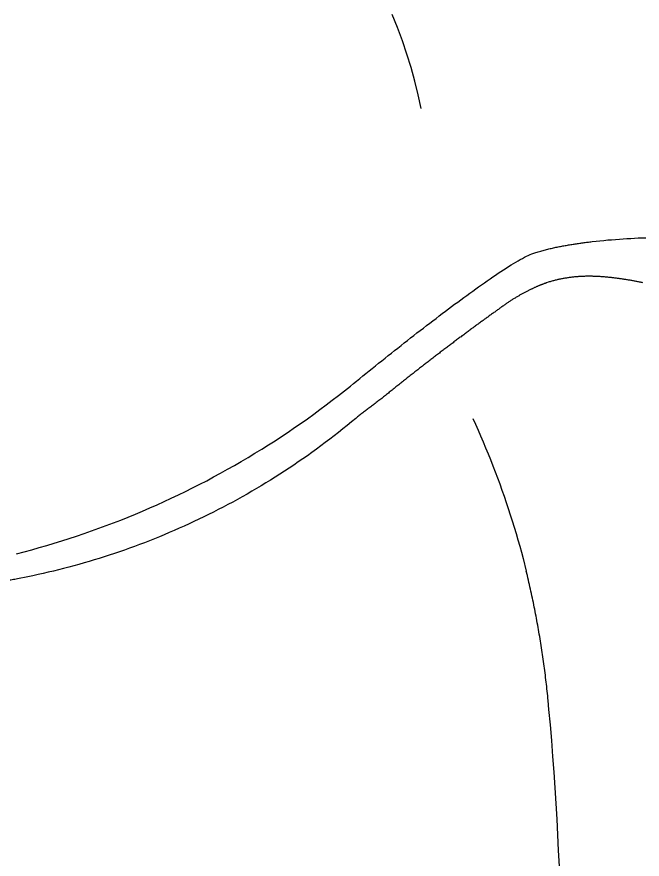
# Model space of a CAD drawing. Extents: x 941 to 1034, y 781 to 934.
# Drawn here: x 1006.98 to 1020.73, y 847.19 to 865.73 of the extents above; entities that cross this region are included whole.
import ezdxf

# ---------------------------------------------------------------- set-up
doc = ezdxf.new("R2010")
doc.units = 0
doc.header["$MEASUREMENT"] = 0
doc.layers.add('1', color=4, linetype='Continuous')

# ---------------------------------------------------------------- blocks, each defined once
blk = doc.blocks.new('ENVOY')
at = {"layer": '1', "color": 2, "linetype": 'Continuous'}
for points in [[(74.494, 62.143), (74.429, 62.444), (74.355, 62.743), (74.273, 63.041), (74.181, 63.337), (74.081, 63.631), (73.973, 63.923), (73.855, 64.212)], [(75.628, 55.322), (75.687, 55.194), (75.744, 55.066), (75.801, 54.937), (75.857, 54.807), (75.912, 54.677), (75.966, 54.545), (76.019, 54.414), (76.072, 54.281), (76.123, 54.148), (76.173, 54.014), (76.223, 53.88), (76.271, 53.745), (76.319, 53.61), (76.366, 53.474), (76.411, 53.338), (76.455, 53.201), (76.499, 53.064), (76.541, 52.927), (76.582, 52.789), (76.622, 52.651), (76.661, 52.513), (76.699, 52.375), (76.736, 52.236), (76.806, 51.959)], [(77.533, 45.464), (77.518, 45.81), (77.502, 46.156), (77.484, 46.502), (77.464, 46.848), (77.442, 47.193), (77.418, 47.538), (77.393, 47.884), (77.365, 48.229), (77.336, 48.574), (77.305, 48.918), (77.287, 49.116), (77.282, 49.167), (77.277, 49.217), (77.271, 49.267), (77.266, 49.318), (77.261, 49.368), (77.255, 49.418), (77.25, 49.469), (77.244, 49.519), (77.238, 49.569), (77.232, 49.62), (77.226, 49.67), (77.219, 49.72), (77.213, 49.77), (77.206, 49.821), (77.2, 49.871), (77.193, 49.921), (77.186, 49.971), (77.179, 50.022), (77.172, 50.072), (77.164, 50.122), (77.157, 50.172), (77.149, 50.222), (77.142, 50.272), (77.134, 50.322), (77.126, 50.372), (77.118, 50.422), (77.11, 50.473), (77.101, 50.523), (77.093, 50.572), (77.084, 50.622), (77.076, 50.672), (77.067, 50.722), (77.058, 50.772), (77.049, 50.822), (77.04, 50.872), (77.03, 50.922), (77.021, 50.971), (77.011, 51.021), (77.002, 51.071), (76.992, 51.12), (76.982, 51.17), (76.972, 51.22), (76.962, 51.269), (76.951, 51.319), (76.941, 51.368), (76.93, 51.418), (76.92, 51.467), (76.909, 51.516), (76.898, 51.566), (76.887, 51.615), (76.876, 51.664), (76.865, 51.713), (76.853, 51.763), (76.842, 51.812), (76.83, 51.861), (76.806, 51.959)]]:
    blk.add_lwpolyline(points, dxfattribs=at)
at = {"layer": '1', "color": 3, "linetype": 'Continuous'}
for points in [[(76.992, 58.966), (77.019, 58.975), (77.045, 58.983), (77.071, 58.99), (77.098, 58.998), (77.124, 59.005), (77.15, 59.012), (77.176, 59.019), (77.202, 59.026), (77.228, 59.033), (77.254, 59.04), (77.28, 59.046), (77.305, 59.052), (77.331, 59.058), (77.357, 59.064), (77.382, 59.07), (77.408, 59.076), (77.433, 59.081), (77.458, 59.087), (77.484, 59.092), (77.509, 59.097), (77.534, 59.102), (77.559, 59.107), (77.585, 59.112), (77.61, 59.117), (77.635, 59.121), (77.66, 59.126), (77.685, 59.13), (77.71, 59.135), (77.735, 59.139), (77.76, 59.143), (77.784, 59.147), (77.809, 59.151), (77.834, 59.155), (77.859, 59.159), (77.883, 59.163), (77.908, 59.166), (77.933, 59.17), (77.957, 59.174), (77.982, 59.177), (78.007, 59.18), (78.031, 59.184), (78.056, 59.187), (78.08, 59.19), (78.104, 59.194), (78.129, 59.197), (78.153, 59.2), (78.178, 59.203), (78.202, 59.206), (78.226, 59.209), (78.253, 59.212), (78.34, 59.222), (78.427, 59.231), (78.513, 59.24), (78.598, 59.248), (78.683, 59.255), (78.768, 59.262), (78.853, 59.269), (78.937, 59.275), (79.021, 59.28), (79.104, 59.284), (79.187, 59.289), (79.269, 59.292), (79.352, 59.295), (79.434, 59.298)], [(72.937, 56.034), (73.004, 56.089), (73.072, 56.144), (73.141, 56.2), (73.21, 56.255), (73.279, 56.311), (73.348, 56.367), (73.418, 56.423), (73.488, 56.479), (73.558, 56.535), (73.628, 56.591), (73.699, 56.647), (73.769, 56.703), (73.839, 56.759), (73.91, 56.815), (73.98, 56.87), (74.051, 56.926), (74.121, 56.981), (74.192, 57.037), (74.262, 57.092), (74.332, 57.146), (74.402, 57.201), (74.472, 57.255), (74.542, 57.309), (74.612, 57.363), (74.681, 57.417), (74.751, 57.47), (74.82, 57.523), (74.889, 57.576), (74.958, 57.628), (75.026, 57.679), (75.094, 57.731), (75.162, 57.782), (75.23, 57.832), (75.297, 57.882), (75.364, 57.932), (75.431, 57.981), (75.497, 58.029), (75.563, 58.077), (75.628, 58.125), (75.693, 58.171), (75.757, 58.217), (75.821, 58.262), (75.884, 58.307), (75.946, 58.35), (76.008, 58.393), (76.069, 58.435), (76.129, 58.476), (76.189, 58.516), (76.247, 58.555), (76.305, 58.592), (76.361, 58.629), (76.417, 58.664), (76.471, 58.698), (76.524, 58.73), (76.575, 58.761), (76.625, 58.79), (76.674, 58.818), (76.721, 58.844), (76.766, 58.868), (76.809, 58.89), (76.85, 58.909), (76.889, 58.927), (76.926, 58.943), (76.992, 58.966)], [(79.372, 58.307), (79.353, 58.311), (79.334, 58.315), (79.316, 58.319), (79.297, 58.322), (79.278, 58.326), (79.26, 58.33), (79.241, 58.333), (79.222, 58.337), (79.203, 58.341), (79.185, 58.344), (79.166, 58.348), (79.147, 58.351), (79.129, 58.354), (79.11, 58.357), (79.091, 58.361), (79.072, 58.364), (79.054, 58.367), (79.035, 58.37), (79.016, 58.373), (78.997, 58.376), (78.979, 58.379), (78.96, 58.382), (78.941, 58.385), (78.922, 58.387), (78.904, 58.39), (78.885, 58.393), (78.866, 58.395), (78.847, 58.398), (78.828, 58.4), (78.809, 58.403), (78.791, 58.405), (78.772, 58.408), (78.753, 58.41), (78.734, 58.412), (78.715, 58.414), (78.696, 58.417), (78.678, 58.419), (78.659, 58.421), (78.64, 58.423), (78.621, 58.425), (78.602, 58.427), (78.583, 58.428), (78.564, 58.43), (78.545, 58.432), (78.526, 58.434), (78.507, 58.435), (78.488, 58.437), (78.469, 58.438), (78.45, 58.44), (78.431, 58.441), (78.412, 58.442), (78.393, 58.443), (78.374, 58.444), (78.355, 58.445), (78.336, 58.446), (78.317, 58.447), (78.298, 58.448), (78.28, 58.448), (78.261, 58.449), (78.242, 58.449), (78.223, 58.449), (78.204, 58.449), (78.185, 58.449), (78.166, 58.449), (78.147, 58.449), (78.128, 58.449), (78.109, 58.449), (78.09, 58.448), (78.071, 58.447), (78.052, 58.447), (78.033, 58.446), (78.014, 58.445), (77.995, 58.444), (77.976, 58.443), (77.957, 58.442), (77.938, 58.44), (77.919, 58.439), (77.9, 58.437), (77.882, 58.435), (77.863, 58.434), (77.844, 58.432), (77.825, 58.429), (77.806, 58.427), (77.787, 58.425), (77.768, 58.422), (77.749, 58.42), (77.73, 58.417), (77.711, 58.414), (77.692, 58.411), (77.673, 58.408), (77.654, 58.405), (77.635, 58.402), (77.616, 58.398), (77.597, 58.395), (77.578, 58.391), (77.559, 58.387), (77.54, 58.383), (77.52, 58.379), (77.501, 58.375), (77.482, 58.37), (77.463, 58.366), (77.444, 58.361), (77.425, 58.356), (77.406, 58.351), (77.387, 58.346), (77.368, 58.341), (77.349, 58.336), (77.33, 58.33), (77.31, 58.325), (77.291, 58.319), (77.253, 58.307)], [(77.253, 58.307), (77.245, 58.304), (77.236, 58.301), (77.227, 58.297), (77.218, 58.294), (77.209, 58.29), (77.2, 58.287), (77.19, 58.283), (77.18, 58.279), (77.17, 58.275), (77.16, 58.271), (77.15, 58.267), (77.14, 58.263), (77.129, 58.259), (77.118, 58.254), (77.107, 58.25), (77.096, 58.245), (77.085, 58.241), (77.074, 58.236), (77.062, 58.231), (77.051, 58.226), (77.039, 58.221), (77.027, 58.215), (77.015, 58.21), (77.002, 58.204), (76.99, 58.199), (76.977, 58.193), (76.965, 58.187), (76.952, 58.181), (76.939, 58.175), (76.926, 58.169), (76.912, 58.163), (76.899, 58.156), (76.886, 58.15), (76.872, 58.143), (76.858, 58.136), (76.845, 58.129), (76.831, 58.122), (76.817, 58.115), (76.803, 58.108), (76.789, 58.101), (76.775, 58.093), (76.761, 58.086), (76.747, 58.078), (76.732, 58.071), (76.718, 58.063), (76.704, 58.055), (76.689, 58.047), (76.675, 58.039), (76.66, 58.031), (76.646, 58.022), (76.631, 58.014), (76.617, 58.005), (76.602, 57.997), (76.587, 57.988), (76.573, 57.979), (76.558, 57.97), (76.543, 57.961), (76.528, 57.952), (76.513, 57.942), (76.498, 57.933), (76.483, 57.923), (76.468, 57.914), (76.453, 57.904), (76.438, 57.894), (76.423, 57.884), (76.408, 57.874), (76.393, 57.864), (76.378, 57.854), (76.363, 57.843), (76.348, 57.832), (76.333, 57.822), (76.317, 57.811), (76.302, 57.8), (76.287, 57.789), (76.271, 57.778), (76.255, 57.767), (76.24, 57.755), (76.224, 57.744), (76.208, 57.733), (76.192, 57.721), (76.176, 57.71), (76.16, 57.698), (76.143, 57.686), (76.127, 57.675), (76.111, 57.663), (76.094, 57.651), (76.077, 57.639), (76.061, 57.627), (76.044, 57.615), (76.027, 57.602), (76.01, 57.59), (75.993, 57.578), (75.976, 57.565), (75.959, 57.553), (75.942, 57.54), (75.924, 57.528), (75.907, 57.515), (75.889, 57.502), (75.872, 57.49), (75.854, 57.477), (75.836, 57.464), (75.818, 57.451), (75.801, 57.438), (75.783, 57.425), (75.765, 57.411), (75.746, 57.398), (75.728, 57.385), (75.71, 57.371), (75.692, 57.358), (75.673, 57.344), (75.655, 57.331), (75.636, 57.317), (75.618, 57.304), (75.599, 57.29), (75.581, 57.276), (75.562, 57.262), (75.543, 57.248), (75.524, 57.234), (75.505, 57.22), (75.486, 57.206), (75.467, 57.192), (75.448, 57.178), (75.429, 57.163), (75.41, 57.149), (75.39, 57.135), (75.371, 57.12), (75.351, 57.106), (75.332, 57.091), (75.313, 57.077), (75.293, 57.062), (75.273, 57.047), (75.254, 57.033), (75.234, 57.018), (75.215, 57.003), (75.195, 56.988), (75.175, 56.973), (75.155, 56.958), (75.135, 56.943), (75.115, 56.928), (75.096, 56.913), (75.076, 56.898), (75.056, 56.883), (75.035, 56.868), (75.015, 56.853), (74.995, 56.837), (74.975, 56.822), (74.955, 56.806), (74.935, 56.791), (74.914, 56.776), (74.894, 56.76), (74.874, 56.744), (74.853, 56.729), (74.833, 56.713), (74.812, 56.697), (74.792, 56.682), (74.771, 56.666), (74.751, 56.65), (74.73, 56.634), (74.709, 56.618), (74.689, 56.602), (74.668, 56.586), (74.647, 56.57), (74.627, 56.554), (74.606, 56.538), (74.585, 56.522), (74.564, 56.506), (74.544, 56.49), (74.523, 56.474), (74.502, 56.458), (74.481, 56.441), (74.46, 56.425), (74.44, 56.409), (74.419, 56.393), (74.398, 56.376), (74.377, 56.36), (74.356, 56.344), (74.335, 56.327), (74.315, 56.311), (74.294, 56.294), (74.273, 56.278), (74.252, 56.262), (74.231, 56.245), (74.21, 56.229), (74.189, 56.212), (74.168, 56.196), (74.147, 56.179), (74.127, 56.162), (74.106, 56.146), (74.085, 56.129), (74.064, 56.113), (74.043, 56.096), (74.022, 56.079), (74.001, 56.063), (73.98, 56.046), (73.96, 56.029), (73.939, 56.013), (73.918, 55.996), (73.897, 55.979), (73.876, 55.963), (73.855, 55.946), (73.835, 55.929), (73.814, 55.912), (73.793, 55.896), (73.772, 55.879), (73.751, 55.862), (73.731, 55.845), (73.71, 55.829), (73.689, 55.812), (73.668, 55.795), (73.647, 55.779), (73.626, 55.763), (73.606, 55.746), (73.585, 55.73), (73.564, 55.715), (73.544, 55.699), (73.523, 55.683), (73.503, 55.668), (73.482, 55.652), (73.462, 55.637), (73.442, 55.622), (73.422, 55.607), (73.403, 55.592), (73.383, 55.578), (73.363, 55.563), (73.344, 55.548), (73.324, 55.533), (73.305, 55.519), (73.285, 55.504), (73.266, 55.489), (73.247, 55.474), (73.227, 55.459), (73.208, 55.444), (73.189, 55.429), (73.17, 55.414), (73.151, 55.399), (73.131, 55.384), (73.112, 55.368), (73.094, 55.353), (73.056, 55.322)], [(65.595, 52.344), (65.761, 52.387), (65.927, 52.432), (66.092, 52.478), (66.257, 52.526), (66.422, 52.575), (66.586, 52.626), (66.75, 52.678), (66.914, 52.732), (67.077, 52.787), (67.24, 52.844), (67.402, 52.902), (67.564, 52.962), (67.725, 53.023), (67.886, 53.085), (68.047, 53.15), (68.207, 53.215), (68.366, 53.282), (68.525, 53.351), (68.683, 53.421), (68.841, 53.492), (68.998, 53.565), (69.155, 53.64), (69.311, 53.715), (69.467, 53.793), (69.622, 53.871), (69.776, 53.951), (69.929, 54.033), (70.082, 54.116), (70.235, 54.201), (70.386, 54.286), (70.537, 54.374), (70.687, 54.463), (70.837, 54.553), (70.986, 54.644), (71.133, 54.737), (71.279, 54.831), (71.424, 54.925), (71.568, 55.021), (71.71, 55.118), (71.852, 55.216), (71.992, 55.315), (72.13, 55.415), (72.268, 55.516), (72.404, 55.618), (72.539, 55.72), (72.673, 55.824), (72.937, 56.034)], [(73.056, 55.322), (72.961, 55.243), (72.867, 55.166), (72.771, 55.089), (72.675, 55.012), (72.579, 54.937), (72.482, 54.862), (72.384, 54.789), (72.286, 54.715), (72.188, 54.643), (72.089, 54.572), (71.99, 54.501), (71.89, 54.431), (71.79, 54.362), (71.69, 54.294), (71.589, 54.227), (71.487, 54.16), (71.386, 54.094), (71.284, 54.029), (71.181, 53.965), (71.078, 53.902), (70.975, 53.839), (70.872, 53.777), (70.768, 53.717), (70.663, 53.657), (70.559, 53.597), (70.454, 53.539), (70.348, 53.481), (70.243, 53.424), (70.137, 53.368), (70.03, 53.313), (69.924, 53.259), (69.817, 53.205), (69.71, 53.153), (69.603, 53.101), (69.495, 53.05), (69.387, 53), (69.279, 52.951), (69.171, 52.902), (69.062, 52.854), (68.953, 52.808), (68.844, 52.762), (68.735, 52.717), (68.626, 52.672), (68.516, 52.629), (68.407, 52.586), (68.297, 52.545), (68.187, 52.504), (68.077, 52.464), (67.966, 52.425), (67.856, 52.386), (67.745, 52.349), (67.634, 52.312), (67.523, 52.276), (67.411, 52.241), (67.3, 52.207), (67.188, 52.173), (67.077, 52.14), (66.965, 52.109), (66.853, 52.078), (66.741, 52.047), (66.629, 52.018), (66.517, 51.99), (66.404, 51.962), (66.292, 51.935), (66.179, 51.909), (66.066, 51.883), (65.953, 51.859), (65.84, 51.835), (65.613, 51.79)], [(65.613, 51.79), (65.585, 51.785), (65.556, 51.779), (65.528, 51.774), (65.5, 51.769), (65.471, 51.763), (65.443, 51.758), (65.414, 51.753), (65.386, 51.748), (65.358, 51.743), (65.329, 51.738), (65.301, 51.733), (65.272, 51.728), (65.244, 51.724), (65.215, 51.719), (65.186, 51.714), (65.158, 51.709), (65.129, 51.705), (65.101, 51.7), (65.044, 51.691)]]:
    blk.add_lwpolyline(points, dxfattribs=at)

msp = doc.modelspace()

# ---------------------------------------------------------------- block references
at = {"layer": '1'}
msp.add_blockref('ENVOY', (941.378, 801.568), dxfattribs=at)

doc.saveas('drawing.dxf')
